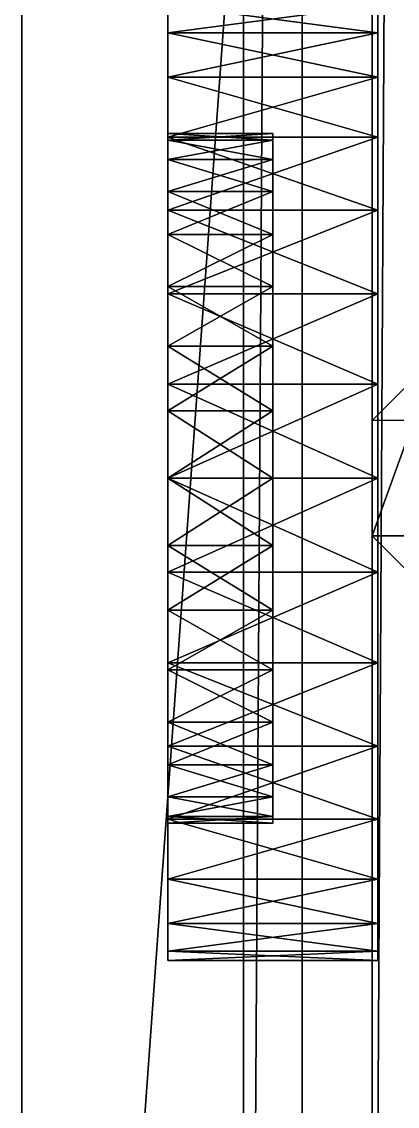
# Model space of a CAD drawing. Header units: millimetres. Extents: x -18 to 4450, y -985 to 970.
# Drawn here: x -18 to 46.3, y -467.5 to -281.9 of the extents above; entities that cross this region are included whole.
import ezdxf

# ---------------------------------------------------------------- set-up
doc = ezdxf.new("R2010")
doc.units = ezdxf.units.MM
for name, color, linetype in [('body__hood_front_lip_shadow', 8, 'CONTINUOUS'), ('chassis__front_bumper', 250, 'CONTINUOUS'), ('chassis__front_bumper_swept_main_face', 250, 'CONTINUOUS'), ('front_detail__left_fog_lamp', 7, 'CONTINUOUS'), ('front_detail__left_fog_lamp_drop_bracket', 251, 'CONTINUOUS'), ('front_detail__left_fog_lamp_inner_glass', 50, 'CONTINUOUS')]:
    doc.layers.add(name, color=color, linetype=linetype)

msp = doc.modelspace()

# ---------------------------------------------------------------- linework, layer by layer
at = {"layer": 'body__hood_front_lip_shadow'}
for points in [[(41.999999, -652.859986, 1229.140043), (41.999999, -652.859986, 1248.860002), (41.999999, 652.859986, 1248.860002)], [(41.999999, -652.859986, 1229.140043), (41.999999, 652.859986, 1248.860002), (41.999999, 652.859986, 1229.140043)], [(41.999999, -652.859986, 1229.140043), (49.139999, -652.859986, 1222.000003), (49.139999, 652.859986, 1222.000003)], [(41.999999, -652.859986, 1229.140043), (49.139999, 652.859986, 1222.000003), (41.999999, 652.859986, 1229.140043)], [(41.999999, -652.859986, 1248.860002), (49.139999, -652.859986, 1256.000042), (49.139999, 652.859986, 1256.000042)], [(41.999999, -652.859986, 1248.860002), (49.139999, 652.859986, 1256.000042), (41.999999, 652.859986, 1248.860002)]]:
    msp.add_3dface(points, dxfattribs=at)
at = {"layer": 'chassis__front_bumper'}
for points in [[(20, -800.000012, 535.000026), (20, -800.000012, 634.99999), (20, 800.000012, 634.99999)], [(20, -800.000012, 535.000026), (20, 800.000012, 634.99999), (20, 800.000012, 535.000026)], [(20, -800.000012, 535.000026), (29.999999, -800.000012, 524.999976), (29.999999, 800.000012, 524.999976)], [(20, -800.000012, 535.000026), (29.999999, 800.000012, 524.999976), (20, 800.000012, 535.000026)], [(20, -800.000012, 634.99999), (29.999999, -800.000012, 644.999981), (29.999999, 800.000012, 644.999981)], [(20, -800.000012, 634.99999), (29.999999, 800.000012, 644.999981), (20, 800.000012, 634.99999)], [(29.999999, -800.000012, 644.999981), (174.999997, -800.000012, 644.999981), (174.999997, 800.000012, 644.999981)], [(29.999999, -800.000012, 644.999981), (174.999997, 800.000012, 644.999981), (29.999999, 800.000012, 644.999981)], [(29.999999, -800.000012, 524.999976), (29.999999, 800.000012, 524.999976), (174.999997, 800.000012, 524.999976)], [(29.999999, -800.000012, 524.999976), (174.999997, 800.000012, 524.999976), (174.999997, -800.000012, 524.999976)]]:
    msp.add_3dface(points, dxfattribs=at)
at = {"layer": 'chassis__front_bumper_swept_main_face'}
for points in [[(-17.999999, -759.99999, 483.999997), (-17.999999, 759.99999, 483.999997), (92, 759.99999, 519.999981)], [(-17.999999, -759.99999, 483.999997), (92, 759.99999, 519.999981), (92, -759.99999, 519.999981)], [(-17.999999, -759.99999, 607.99998), (92, -759.99999, 620.000005), (92, 759.99999, 620.000005)], [(-17.999999, -759.99999, 607.99998), (92, 759.99999, 620.000005), (-17.999999, 759.99999, 607.99998)], [(-17.999999, -759.99999, 483.999997), (-17.999999, -759.99999, 607.99998), (-17.999999, 759.99999, 607.99998)], [(-17.999999, -759.99999, 483.999997), (-17.999999, 759.99999, 607.99998), (-17.999999, 759.99999, 483.999997)]]:
    msp.add_3dface(points, dxfattribs=at)
at = {"layer": 'front_detail__left_fog_lamp'}
for points in [[(7, -360.000014, 620.000005), (7, -279.085219, 636.094928), (7, -277.500004, 620.000005)], [(7, -360.000014, 620.000005), (7, -277.500004, 620.000005), (7, -279.085219, 603.905022)], [(43.000001, -360.000014, 620.000005), (43.000001, -277.500004, 620.000005), (43.000001, -279.085219, 636.094928)], [(43.000001, -360.000014, 620.000005), (43.000001, -279.085219, 603.905022), (43.000001, -277.500004, 620.000005)], [(7, -279.085219, 636.094928), (43.000001, -279.085219, 636.094928), (43.000001, -283.779949, 651.571393)], [(7, -279.085219, 636.094928), (43.000001, -283.779949, 651.571393), (7, -283.779949, 651.571393)], [(7, -360.000014, 620.000005), (7, -283.779949, 651.571393), (7, -279.085219, 636.094928)], [(7, -283.779949, 588.428617), (43.000001, -283.779949, 588.428617), (43.000001, -279.085219, 603.905022)], [(7, -283.779949, 588.428617), (43.000001, -279.085219, 603.905022), (7, -279.085219, 603.905022)], [(7, -360.000014, 620.000005), (7, -279.085219, 603.905022), (7, -283.779949, 588.428617)], [(43.000001, -360.000014, 620.000005), (43.000001, -279.085219, 636.094928), (43.000001, -283.779949, 651.571393)], [(43.000001, -360.000014, 620.000005), (43.000001, -283.779949, 588.428617), (43.000001, -279.085219, 603.905022)], [(7, -283.779949, 651.571393), (43.000001, -283.779949, 651.571393), (43.000001, -291.40377, 665.834546)], [(7, -283.779949, 651.571393), (43.000001, -291.40377, 665.834546), (7, -291.40377, 665.834546)], [(7, -360.000014, 620.000005), (7, -291.40377, 665.834546), (7, -283.779949, 651.571393)], [(7, -291.40377, 574.165463), (43.000001, -291.40377, 574.165463), (43.000001, -283.779949, 588.428617)], [(7, -291.40377, 574.165463), (43.000001, -283.779949, 588.428617), (7, -283.779949, 588.428617)], [(7, -360.000014, 620.000005), (7, -283.779949, 588.428617), (7, -291.40377, 574.165463)], [(43.000001, -360.000014, 620.000005), (43.000001, -283.779949, 651.571393), (43.000001, -291.40377, 665.834546)], [(43.000001, -360.000014, 620.000005), (43.000001, -291.40377, 574.165463), (43.000001, -283.779949, 588.428617)], [(7, -291.40377, 665.834546), (43.000001, -291.40377, 665.834546), (43.000001, -301.663697, 678.336322)], [(7, -291.40377, 665.834546), (43.000001, -301.663697, 678.336322), (7, -301.663697, 678.336322)], [(7, -360.000014, 620.000005), (7, -301.663697, 678.336322), (7, -291.40377, 665.834546)], [(7, -301.663697, 561.663687), (43.000001, -301.663697, 561.663687), (43.000001, -291.40377, 574.165463)], [(7, -301.663697, 561.663687), (43.000001, -291.40377, 574.165463), (7, -291.40377, 574.165463)], [(7, -360.000014, 620.000005), (7, -291.40377, 574.165463), (7, -301.663697, 561.663687)], [(43.000001, -360.000014, 620.000005), (43.000001, -291.40377, 665.834546), (43.000001, -301.663697, 678.336322)], [(43.000001, -360.000014, 620.000005), (43.000001, -301.663697, 561.663687), (43.000001, -291.40377, 574.165463)], [(7, -301.663697, 678.336322), (43.000001, -301.663697, 678.336322), (43.000001, -314.165443, 688.596249)], [(7, -301.663697, 678.336322), (43.000001, -314.165443, 688.596249), (7, -314.165443, 688.596249)], [(7, -360.000014, 620.000005), (7, -314.165443, 688.596249), (7, -301.663697, 678.336322)], [(7, -314.165443, 551.403761), (43.000001, -314.165443, 551.403761), (43.000001, -301.663697, 561.663687)], [(7, -314.165443, 551.403761), (43.000001, -301.663697, 561.663687), (7, -301.663697, 561.663687)], [(7, -360.000014, 620.000005), (7, -301.663697, 561.663687), (7, -314.165443, 551.403761)], [(43.000001, -360.000014, 620.000005), (43.000001, -301.663697, 678.336322), (43.000001, -314.165443, 688.596249)], [(43.000001, -360.000014, 620.000005), (43.000001, -314.165443, 551.403761), (43.000001, -301.663697, 561.663687)], [(7, -314.165443, 688.596249), (43.000001, -314.165443, 688.596249), (43.000001, -328.428626, 696.22004)], [(7, -314.165443, 688.596249), (43.000001, -328.428626, 696.22004), (7, -328.428626, 696.22004)], [(7, -360.000014, 620.000005), (7, -328.428626, 696.22004), (7, -314.165443, 688.596249)], [(7, -328.428626, 543.77991), (43.000001, -328.428626, 543.77991), (43.000001, -314.165443, 551.403761)], [(7, -328.428626, 543.77991), (43.000001, -314.165443, 551.403761), (7, -314.165443, 551.403761)], [(7, -360.000014, 620.000005), (7, -314.165443, 551.403761), (7, -328.428626, 543.77991)], [(43.000001, -360.000014, 620.000005), (43.000001, -314.165443, 688.596249), (43.000001, -328.428626, 696.22004)], [(43.000001, -360.000014, 620.000005), (43.000001, -328.428626, 543.77991), (43.000001, -314.165443, 551.403761)], [(7, -328.428626, 696.22004), (43.000001, -328.428626, 696.22004), (43.000001, -343.905061, 700.9148)], [(7, -328.428626, 696.22004), (43.000001, -343.905061, 700.9148), (7, -343.905061, 700.9148)], [(7, -360.000014, 620.000005), (7, -343.905061, 700.9148), (7, -328.428626, 696.22004)], [(7, -343.905061, 539.085209), (43.000001, -343.905061, 539.085209), (43.000001, -328.428626, 543.77991)], [(7, -343.905061, 539.085209), (43.000001, -328.428626, 543.77991), (7, -328.428626, 543.77991)], [(7, -360.000014, 620.000005), (7, -328.428626, 543.77991), (7, -343.905061, 539.085209)], [(43.000001, -360.000014, 620.000005), (43.000001, -328.428626, 696.22004), (43.000001, -343.905061, 700.9148)], [(43.000001, -360.000014, 620.000005), (43.000001, -343.905061, 539.085209), (43.000001, -328.428626, 543.77991)], [(7, -343.905061, 700.9148), (43.000001, -343.905061, 700.9148), (43.000001, -360.000014, 702.499986)], [(7, -343.905061, 700.9148), (43.000001, -360.000014, 702.499986), (7, -360.000014, 702.499986)], [(7, -360.000014, 620.000005), (7, -360.000014, 702.499986), (7, -343.905061, 700.9148)], [(7, -360.000014, 537.500024), (43.000001, -360.000014, 537.500024), (43.000001, -343.905061, 539.085209)], [(7, -360.000014, 537.500024), (43.000001, -343.905061, 539.085209), (7, -343.905061, 539.085209)], [(7, -360.000014, 620.000005), (7, -343.905061, 539.085209), (7, -360.000014, 537.500024)], [(43.000001, -360.000014, 620.000005), (43.000001, -343.905061, 700.9148), (43.000001, -360.000014, 702.499986)], [(43.000001, -360.000014, 620.000005), (43.000001, -360.000014, 537.500024), (43.000001, -343.905061, 539.085209)], [(7, -360.000014, 702.499986), (43.000001, -360.000014, 702.499986), (43.000001, -376.094937, 700.9148)], [(7, -360.000014, 702.499986), (43.000001, -376.094937, 700.9148), (7, -376.094937, 700.9148)], [(7, -360.000014, 620.000005), (7, -376.094937, 700.9148), (7, -360.000014, 702.499986)], [(7, -360.000014, 620.000005), (7, -391.571373, 696.22004), (7, -376.094937, 700.9148)], [(7, -360.000014, 620.000005), (7, -405.834556, 688.596249), (7, -391.571373, 696.22004)], [(7, -360.000014, 620.000005), (7, -418.336302, 678.336322), (7, -405.834556, 688.596249)], [(7, -360.000014, 620.000005), (7, -428.596228, 665.834546), (7, -418.336302, 678.336322)], [(7, -360.000014, 620.000005), (7, -436.22005, 651.571393), (7, -428.596228, 665.834546)], [(7, -360.000014, 620.000005), (7, -440.91478, 636.094928), (7, -436.22005, 651.571393)], [(7, -360.000014, 620.000005), (7, -442.499995, 620.000005), (7, -440.91478, 636.094928)], [(7, -360.000014, 620.000005), (7, -440.91478, 603.905022), (7, -442.499995, 620.000005)], [(7, -360.000014, 620.000005), (7, -436.22005, 588.428617), (7, -440.91478, 603.905022)], [(7, -360.000014, 620.000005), (7, -428.596228, 574.165463), (7, -436.22005, 588.428617)], [(7, -360.000014, 620.000005), (7, -418.336302, 561.663687), (7, -428.596228, 574.165463)], [(7, -360.000014, 620.000005), (7, -405.834556, 551.403761), (7, -418.336302, 561.663687)], [(7, -360.000014, 620.000005), (7, -391.571373, 543.77991), (7, -405.834556, 551.403761)], [(7, -360.000014, 620.000005), (7, -376.094937, 539.085209), (7, -391.571373, 543.77991)], [(7, -376.094937, 539.085209), (43.000001, -376.094937, 539.085209), (43.000001, -360.000014, 537.500024)], [(7, -376.094937, 539.085209), (43.000001, -360.000014, 537.500024), (7, -360.000014, 537.500024)], [(7, -360.000014, 620.000005), (7, -360.000014, 537.500024), (7, -376.094937, 539.085209)], [(43.000001, -360.000014, 620.000005), (43.000001, -360.000014, 702.499986), (43.000001, -376.094937, 700.9148)], [(43.000001, -360.000014, 620.000005), (43.000001, -376.094937, 700.9148), (43.000001, -391.571373, 696.22004)], [(43.000001, -360.000014, 620.000005), (43.000001, -391.571373, 696.22004), (43.000001, -405.834556, 688.596249)], [(43.000001, -360.000014, 620.000005), (43.000001, -405.834556, 688.596249), (43.000001, -418.336302, 678.336322)], [(43.000001, -360.000014, 620.000005), (43.000001, -418.336302, 678.336322), (43.000001, -428.596228, 665.834546)], [(43.000001, -360.000014, 620.000005), (43.000001, -428.596228, 665.834546), (43.000001, -436.22005, 651.571393)], [(43.000001, -360.000014, 620.000005), (43.000001, -436.22005, 651.571393), (43.000001, -440.91478, 636.094928)], [(43.000001, -360.000014, 620.000005), (43.000001, -440.91478, 636.094928), (43.000001, -442.499995, 620.000005)], [(43.000001, -360.000014, 620.000005), (43.000001, -442.499995, 620.000005), (43.000001, -440.91478, 603.905022)], [(43.000001, -360.000014, 620.000005), (43.000001, -440.91478, 603.905022), (43.000001, -436.22005, 588.428617)], [(43.000001, -360.000014, 620.000005), (43.000001, -436.22005, 588.428617), (43.000001, -428.596228, 574.165463)], [(43.000001, -360.000014, 620.000005), (43.000001, -428.596228, 574.165463), (43.000001, -418.336302, 561.663687)], [(43.000001, -360.000014, 620.000005), (43.000001, -418.336302, 561.663687), (43.000001, -405.834556, 551.403761)], [(43.000001, -360.000014, 620.000005), (43.000001, -405.834556, 551.403761), (43.000001, -391.571373, 543.77991)], [(43.000001, -360.000014, 620.000005), (43.000001, -391.571373, 543.77991), (43.000001, -376.094937, 539.085209)], [(43.000001, -360.000014, 620.000005), (43.000001, -376.094937, 539.085209), (43.000001, -360.000014, 537.500024)], [(7, -376.094937, 700.9148), (43.000001, -376.094937, 700.9148), (43.000001, -391.571373, 696.22004)], [(7, -376.094937, 700.9148), (43.000001, -391.571373, 696.22004), (7, -391.571373, 696.22004)], [(7, -391.571373, 543.77991), (43.000001, -391.571373, 543.77991), (43.000001, -376.094937, 539.085209)], [(7, -391.571373, 543.77991), (43.000001, -376.094937, 539.085209), (7, -376.094937, 539.085209)], [(7, -391.571373, 696.22004), (43.000001, -391.571373, 696.22004), (43.000001, -405.834556, 688.596249)], [(7, -391.571373, 696.22004), (43.000001, -405.834556, 688.596249), (7, -405.834556, 688.596249)], [(7, -405.834556, 551.403761), (43.000001, -405.834556, 551.403761), (43.000001, -391.571373, 543.77991)], [(7, -405.834556, 551.403761), (43.000001, -391.571373, 543.77991), (7, -391.571373, 543.77991)], [(7, -405.834556, 688.596249), (43.000001, -405.834556, 688.596249), (43.000001, -418.336302, 678.336322)], [(7, -405.834556, 688.596249), (43.000001, -418.336302, 678.336322), (7, -418.336302, 678.336322)], [(7, -418.336302, 561.663687), (43.000001, -418.336302, 561.663687), (43.000001, -405.834556, 551.403761)], [(7, -418.336302, 561.663687), (43.000001, -405.834556, 551.403761), (7, -405.834556, 551.403761)], [(7, -418.336302, 678.336322), (43.000001, -418.336302, 678.336322), (43.000001, -428.596228, 665.834546)], [(7, -418.336302, 678.336322), (43.000001, -428.596228, 665.834546), (7, -428.596228, 665.834546)], [(7, -428.596228, 574.165463), (43.000001, -428.596228, 574.165463), (43.000001, -418.336302, 561.663687)], [(7, -428.596228, 574.165463), (43.000001, -418.336302, 561.663687), (7, -418.336302, 561.663687)], [(7, -428.596228, 665.834546), (43.000001, -428.596228, 665.834546), (43.000001, -436.22005, 651.571393)], [(7, -428.596228, 665.834546), (43.000001, -436.22005, 651.571393), (7, -436.22005, 651.571393)], [(7, -436.22005, 588.428617), (43.000001, -436.22005, 588.428617), (43.000001, -428.596228, 574.165463)], [(7, -436.22005, 588.428617), (43.000001, -428.596228, 574.165463), (7, -428.596228, 574.165463)], [(7, -436.22005, 651.571393), (43.000001, -436.22005, 651.571393), (43.000001, -440.91478, 636.094928)], [(7, -436.22005, 651.571393), (43.000001, -440.91478, 636.094928), (7, -440.91478, 636.094928)], [(7, -440.91478, 603.905022), (43.000001, -440.91478, 603.905022), (43.000001, -436.22005, 588.428617)], [(7, -440.91478, 603.905022), (43.000001, -436.22005, 588.428617), (7, -436.22005, 588.428617)], [(7, -440.91478, 636.094928), (43.000001, -440.91478, 636.094928), (43.000001, -442.499995, 620.000005)], [(7, -440.91478, 636.094928), (43.000001, -442.499995, 620.000005), (7, -442.499995, 620.000005)], [(7, -442.499995, 620.000005), (43.000001, -442.499995, 620.000005), (43.000001, -440.91478, 603.905022)], [(7, -442.499995, 620.000005), (43.000001, -440.91478, 603.905022), (7, -440.91478, 603.905022)]]:
    msp.add_3dface(points, dxfattribs=at)
at = {"layer": 'front_detail__left_fog_lamp_drop_bracket'}
for points in [[(41.999999, -350.140005, 555.140018), (49.139999, -342.999995, 555.140018), (49.139999, -342.999995, 625.859976)], [(41.999999, -350.140005, 555.140018), (49.139999, -342.999995, 625.859976), (41.999999, -350.140005, 625.859976)], [(41.999999, -350.140005, 555.140018), (49.139999, -342.999995, 555.140018), (49.139999, -350.140005, 547.999978)], [(41.999999, -350.140005, 625.859976), (49.139999, -342.999995, 625.859976), (49.139999, -350.140005, 633.000016)], [(41.999999, -369.859993, 555.140018), (41.999999, -369.859993, 625.859976), (41.999999, -350.140005, 625.859976)], [(41.999999, -369.859993, 555.140018), (41.999999, -350.140005, 625.859976), (41.999999, -350.140005, 555.140018)], [(41.999999, -369.859993, 555.140018), (49.139999, -369.859993, 547.999978), (49.139999, -350.140005, 547.999978)], [(41.999999, -369.859993, 555.140018), (49.139999, -350.140005, 547.999978), (41.999999, -350.140005, 555.140018)], [(41.999999, -369.859993, 625.859976), (49.139999, -369.859993, 633.000016), (49.139999, -350.140005, 633.000016)], [(41.999999, -369.859993, 625.859976), (49.139999, -350.140005, 633.000016), (41.999999, -350.140005, 625.859976)], [(41.999999, -369.859993, 555.140018), (49.139999, -377.000004, 555.140018), (49.139999, -377.000004, 625.859976)], [(41.999999, -369.859993, 555.140018), (49.139999, -377.000004, 625.859976), (41.999999, -369.859993, 625.859976)], [(41.999999, -369.859993, 555.140018), (49.139999, -377.000004, 555.140018), (49.139999, -369.859993, 547.999978)], [(41.999999, -369.859993, 625.859976), (49.139999, -377.000004, 625.859976), (49.139999, -369.859993, 633.000016)]]:
    msp.add_3dface(points, dxfattribs=at)
at = {"layer": 'front_detail__left_fog_lamp_inner_glass'}
for points in [[(7, -300.999999, 620.000005), (25, -300.999999, 620.000005), (25, -302.133679, 631.510317)], [(7, -300.999999, 620.000005), (25, -302.133679, 631.510317), (7, -302.133679, 631.510317)], [(7, -360.000014, 620.000005), (7, -302.133679, 631.510317), (7, -300.999999, 620.000005)], [(7, -302.133679, 608.489692), (25, -302.133679, 608.489692), (25, -300.999999, 620.000005)], [(7, -302.133679, 608.489692), (25, -300.999999, 620.000005), (7, -300.999999, 620.000005)], [(7, -360.000014, 620.000005), (7, -300.999999, 620.000005), (7, -302.133679, 608.489692)], [(7, -302.133679, 631.510317), (25, -302.133679, 631.510317), (25, -305.49112, 642.578304)], [(7, -302.133679, 631.510317), (25, -305.49112, 642.578304), (7, -305.49112, 642.578304)], [(7, -360.000014, 620.000005), (7, -305.49112, 642.578304), (7, -302.133679, 631.510317)], [(7, -305.49112, 597.421706), (25, -305.49112, 597.421706), (25, -302.133679, 608.489692)], [(7, -305.49112, 597.421706), (25, -302.133679, 608.489692), (7, -302.133679, 608.489692)], [(7, -360.000014, 620.000005), (7, -302.133679, 608.489692), (7, -305.49112, 597.421706)], [(25, -360.000014, 620.000005), (25, -300.999999, 620.000005), (25, -302.133679, 631.510317)], [(25, -360.000014, 620.000005), (25, -302.133679, 608.489692), (25, -300.999999, 620.000005)], [(25, -360.000014, 620.000005), (25, -302.133679, 631.510317), (25, -305.49112, 642.578304)], [(25, -360.000014, 620.000005), (25, -305.49112, 597.421706), (25, -302.133679, 608.489692)], [(7, -305.49112, 642.578304), (25, -305.49112, 642.578304), (25, -310.943305, 652.778625)], [(7, -305.49112, 642.578304), (25, -310.943305, 652.778625), (7, -310.943305, 652.778625)], [(7, -360.000014, 620.000005), (7, -310.943305, 652.778625), (7, -305.49112, 642.578304)], [(7, -310.943305, 587.221384), (25, -310.943305, 587.221384), (25, -305.49112, 597.421706)], [(7, -310.943305, 587.221384), (25, -305.49112, 597.421706), (7, -305.49112, 597.421706)], [(7, -360.000014, 620.000005), (7, -305.49112, 597.421706), (7, -310.943305, 587.221384)], [(25, -360.000014, 620.000005), (25, -305.49112, 642.578304), (25, -310.943305, 652.778625)], [(25, -360.000014, 620.000005), (25, -310.943305, 587.221384), (25, -305.49112, 597.421706)], [(7, -310.943305, 652.778625), (25, -310.943305, 652.778625), (25, -318.280697, 661.719322)], [(7, -310.943305, 652.778625), (25, -318.280697, 661.719322), (7, -318.280697, 661.719322)], [(7, -360.000014, 620.000005), (7, -318.280697, 661.719322), (7, -310.943305, 652.778625)], [(7, -318.280697, 578.280687), (25, -318.280697, 578.280687), (25, -310.943305, 587.221384)], [(7, -318.280697, 578.280687), (25, -310.943305, 587.221384), (7, -310.943305, 587.221384)], [(7, -360.000014, 620.000005), (7, -310.943305, 587.221384), (7, -318.280697, 578.280687)], [(25, -360.000014, 620.000005), (25, -310.943305, 652.778625), (25, -318.280697, 661.719322)], [(25, -360.000014, 620.000005), (25, -318.280697, 578.280687), (25, -310.943305, 587.221384)], [(7, -318.280697, 661.719322), (25, -318.280697, 661.719322), (25, -327.221364, 669.056714)], [(7, -318.280697, 661.719322), (25, -327.221364, 669.056714), (7, -327.221364, 669.056714)], [(7, -360.000014, 620.000005), (7, -327.221364, 669.056714), (7, -318.280697, 661.719322)], [(7, -327.221364, 570.943296), (25, -327.221364, 570.943296), (25, -318.280697, 578.280687)], [(7, -327.221364, 570.943296), (25, -318.280697, 578.280687), (7, -318.280697, 578.280687)], [(7, -360.000014, 620.000005), (7, -318.280697, 578.280687), (7, -327.221364, 570.943296)], [(25, -360.000014, 620.000005), (25, -318.280697, 661.719322), (25, -327.221364, 669.056714)], [(25, -360.000014, 620.000005), (25, -327.221364, 570.943296), (25, -318.280697, 578.280687)], [(7, -327.221364, 669.056714), (25, -327.221364, 669.056714), (25, -337.421685, 674.50887)], [(7, -327.221364, 669.056714), (25, -337.421685, 674.50887), (7, -337.421685, 674.50887)], [(7, -360.000014, 620.000005), (7, -337.421685, 674.50887), (7, -327.221364, 669.056714)], [(7, -337.421685, 565.49108), (25, -337.421685, 565.49108), (25, -327.221364, 570.943296)], [(7, -337.421685, 565.49108), (25, -327.221364, 570.943296), (7, -327.221364, 570.943296)], [(7, -360.000014, 620.000005), (7, -327.221364, 570.943296), (7, -337.421685, 565.49108)], [(25, -360.000014, 620.000005), (25, -327.221364, 669.056714), (25, -337.421685, 674.50887)], [(25, -360.000014, 620.000005), (25, -337.421685, 565.49108), (25, -327.221364, 570.943296)], [(7, -337.421685, 674.50887), (25, -337.421685, 674.50887), (25, -348.489672, 677.86634)], [(7, -337.421685, 674.50887), (25, -348.489672, 677.86634), (7, -348.489672, 677.86634)], [(7, -360.000014, 620.000005), (7, -348.489672, 677.86634), (7, -337.421685, 674.50887)], [(7, -348.489672, 562.13367), (25, -348.489672, 562.13367), (25, -337.421685, 565.49108)], [(7, -348.489672, 562.13367), (25, -337.421685, 565.49108), (7, -337.421685, 565.49108)], [(7, -360.000014, 620.000005), (7, -337.421685, 565.49108), (7, -348.489672, 562.13367)], [(25, -360.000014, 620.000005), (25, -337.421685, 674.50887), (25, -348.489672, 677.86634)], [(25, -360.000014, 620.000005), (25, -348.489672, 562.13367), (25, -337.421685, 565.49108)], [(7, -348.489672, 677.86634), (25, -348.489672, 677.86634), (25, -360.000014, 679.00002)], [(7, -348.489672, 677.86634), (25, -360.000014, 679.00002), (7, -360.000014, 679.00002)], [(7, -360.000014, 620.000005), (7, -360.000014, 679.00002), (7, -348.489672, 677.86634)], [(7, -360.000014, 560.99999), (25, -360.000014, 560.99999), (25, -348.489672, 562.13367)], [(7, -360.000014, 560.99999), (25, -348.489672, 562.13367), (7, -348.489672, 562.13367)], [(7, -360.000014, 620.000005), (7, -348.489672, 562.13367), (7, -360.000014, 560.99999)], [(25, -360.000014, 620.000005), (25, -348.489672, 677.86634), (25, -360.000014, 679.00002)], [(25, -360.000014, 620.000005), (25, -360.000014, 560.99999), (25, -348.489672, 562.13367)], [(7, -360.000014, 679.00002), (25, -360.000014, 679.00002), (25, -371.510327, 677.86634)], [(7, -360.000014, 679.00002), (25, -371.510327, 677.86634), (7, -371.510327, 677.86634)], [(7, -360.000014, 620.000005), (7, -371.510327, 677.86634), (7, -360.000014, 679.00002)], [(7, -360.000014, 620.000005), (7, -382.578313, 674.50887), (7, -371.510327, 677.86634)], [(7, -360.000014, 620.000005), (7, -392.778635, 669.056714), (7, -382.578313, 674.50887)], [(7, -360.000014, 620.000005), (7, -401.719302, 661.719322), (7, -392.778635, 669.056714)], [(7, -360.000014, 620.000005), (7, -409.056693, 652.778625), (7, -401.719302, 661.719322)], [(7, -360.000014, 620.000005), (7, -414.508879, 642.578304), (7, -409.056693, 652.778625)], [(7, -360.000014, 620.000005), (7, -417.866319, 631.510317), (7, -414.508879, 642.578304)], [(7, -360.000014, 620.000005), (7, -419, 620.000005), (7, -417.866319, 631.510317)], [(7, -360.000014, 620.000005), (7, -417.866319, 608.489692), (7, -419, 620.000005)], [(7, -360.000014, 620.000005), (7, -414.508879, 597.421706), (7, -417.866319, 608.489692)], [(7, -360.000014, 620.000005), (7, -409.056693, 587.221384), (7, -414.508879, 597.421706)], [(7, -360.000014, 620.000005), (7, -401.719302, 578.280687), (7, -409.056693, 587.221384)], [(7, -360.000014, 620.000005), (7, -392.778635, 570.943296), (7, -401.719302, 578.280687)], [(7, -360.000014, 620.000005), (7, -382.578313, 565.49108), (7, -392.778635, 570.943296)], [(7, -360.000014, 620.000005), (7, -371.510327, 562.13367), (7, -382.578313, 565.49108)], [(7, -371.510327, 562.13367), (25, -371.510327, 562.13367), (25, -360.000014, 560.99999)], [(7, -371.510327, 562.13367), (25, -360.000014, 560.99999), (7, -360.000014, 560.99999)], [(7, -360.000014, 620.000005), (7, -360.000014, 560.99999), (7, -371.510327, 562.13367)], [(25, -360.000014, 620.000005), (25, -360.000014, 679.00002), (25, -371.510327, 677.86634)], [(25, -360.000014, 620.000005), (25, -371.510327, 677.86634), (25, -382.578313, 674.50887)], [(25, -360.000014, 620.000005), (25, -382.578313, 674.50887), (25, -392.778635, 669.056714)], [(25, -360.000014, 620.000005), (25, -392.778635, 669.056714), (25, -401.719302, 661.719322)], [(25, -360.000014, 620.000005), (25, -401.719302, 661.719322), (25, -409.056693, 652.778625)], [(25, -360.000014, 620.000005), (25, -409.056693, 652.778625), (25, -414.508879, 642.578304)], [(25, -360.000014, 620.000005), (25, -414.508879, 642.578304), (25, -417.866319, 631.510317)], [(25, -360.000014, 620.000005), (25, -417.866319, 631.510317), (25, -419, 620.000005)], [(25, -360.000014, 620.000005), (25, -419, 620.000005), (25, -417.866319, 608.489692)], [(25, -360.000014, 620.000005), (25, -417.866319, 608.489692), (25, -414.508879, 597.421706)], [(25, -360.000014, 620.000005), (25, -414.508879, 597.421706), (25, -409.056693, 587.221384)], [(25, -360.000014, 620.000005), (25, -409.056693, 587.221384), (25, -401.719302, 578.280687)], [(25, -360.000014, 620.000005), (25, -401.719302, 578.280687), (25, -392.778635, 570.943296)], [(25, -360.000014, 620.000005), (25, -392.778635, 570.943296), (25, -382.578313, 565.49108)], [(25, -360.000014, 620.000005), (25, -382.578313, 565.49108), (25, -371.510327, 562.13367)], [(25, -360.000014, 620.000005), (25, -371.510327, 562.13367), (25, -360.000014, 560.99999)], [(7, -371.510327, 677.86634), (25, -371.510327, 677.86634), (25, -382.578313, 674.50887)], [(7, -371.510327, 677.86634), (25, -382.578313, 674.50887), (7, -382.578313, 674.50887)], [(7, -382.578313, 565.49108), (25, -382.578313, 565.49108), (25, -371.510327, 562.13367)], [(7, -382.578313, 565.49108), (25, -371.510327, 562.13367), (7, -371.510327, 562.13367)], [(7, -382.578313, 674.50887), (25, -382.578313, 674.50887), (25, -392.778635, 669.056714)], [(7, -382.578313, 674.50887), (25, -392.778635, 669.056714), (7, -392.778635, 669.056714)], [(7, -392.778635, 570.943296), (25, -392.778635, 570.943296), (25, -382.578313, 565.49108)], [(7, -392.778635, 570.943296), (25, -382.578313, 565.49108), (7, -382.578313, 565.49108)], [(7, -392.778635, 669.056714), (25, -392.778635, 669.056714), (25, -401.719302, 661.719322)], [(7, -392.778635, 669.056714), (25, -401.719302, 661.719322), (7, -401.719302, 661.719322)], [(7, -401.719302, 578.280687), (25, -401.719302, 578.280687), (25, -392.778635, 570.943296)], [(7, -401.719302, 578.280687), (25, -392.778635, 570.943296), (7, -392.778635, 570.943296)], [(7, -401.719302, 661.719322), (25, -401.719302, 661.719322), (25, -409.056693, 652.778625)], [(7, -401.719302, 661.719322), (25, -409.056693, 652.778625), (7, -409.056693, 652.778625)], [(7, -409.056693, 587.221384), (25, -409.056693, 587.221384), (25, -401.719302, 578.280687)], [(7, -409.056693, 587.221384), (25, -401.719302, 578.280687), (7, -401.719302, 578.280687)], [(7, -409.056693, 652.778625), (25, -409.056693, 652.778625), (25, -414.508879, 642.578304)], [(7, -409.056693, 652.778625), (25, -414.508879, 642.578304), (7, -414.508879, 642.578304)], [(7, -414.508879, 597.421706), (25, -414.508879, 597.421706), (25, -409.056693, 587.221384)], [(7, -414.508879, 597.421706), (25, -409.056693, 587.221384), (7, -409.056693, 587.221384)], [(7, -414.508879, 642.578304), (25, -414.508879, 642.578304), (25, -417.866319, 631.510317)], [(7, -414.508879, 642.578304), (25, -417.866319, 631.510317), (7, -417.866319, 631.510317)], [(7, -417.866319, 608.489692), (25, -417.866319, 608.489692), (25, -414.508879, 597.421706)], [(7, -417.866319, 608.489692), (25, -414.508879, 597.421706), (7, -414.508879, 597.421706)], [(7, -417.866319, 631.510317), (25, -417.866319, 631.510317), (25, -419, 620.000005)], [(7, -417.866319, 631.510317), (25, -419, 620.000005), (7, -419, 620.000005)], [(7, -419, 620.000005), (25, -419, 620.000005), (25, -417.866319, 608.489692)], [(7, -419, 620.000005), (25, -417.866319, 608.489692), (7, -417.866319, 608.489692)]]:
    msp.add_3dface(points, dxfattribs=at)

doc.saveas('drawing.dxf')
